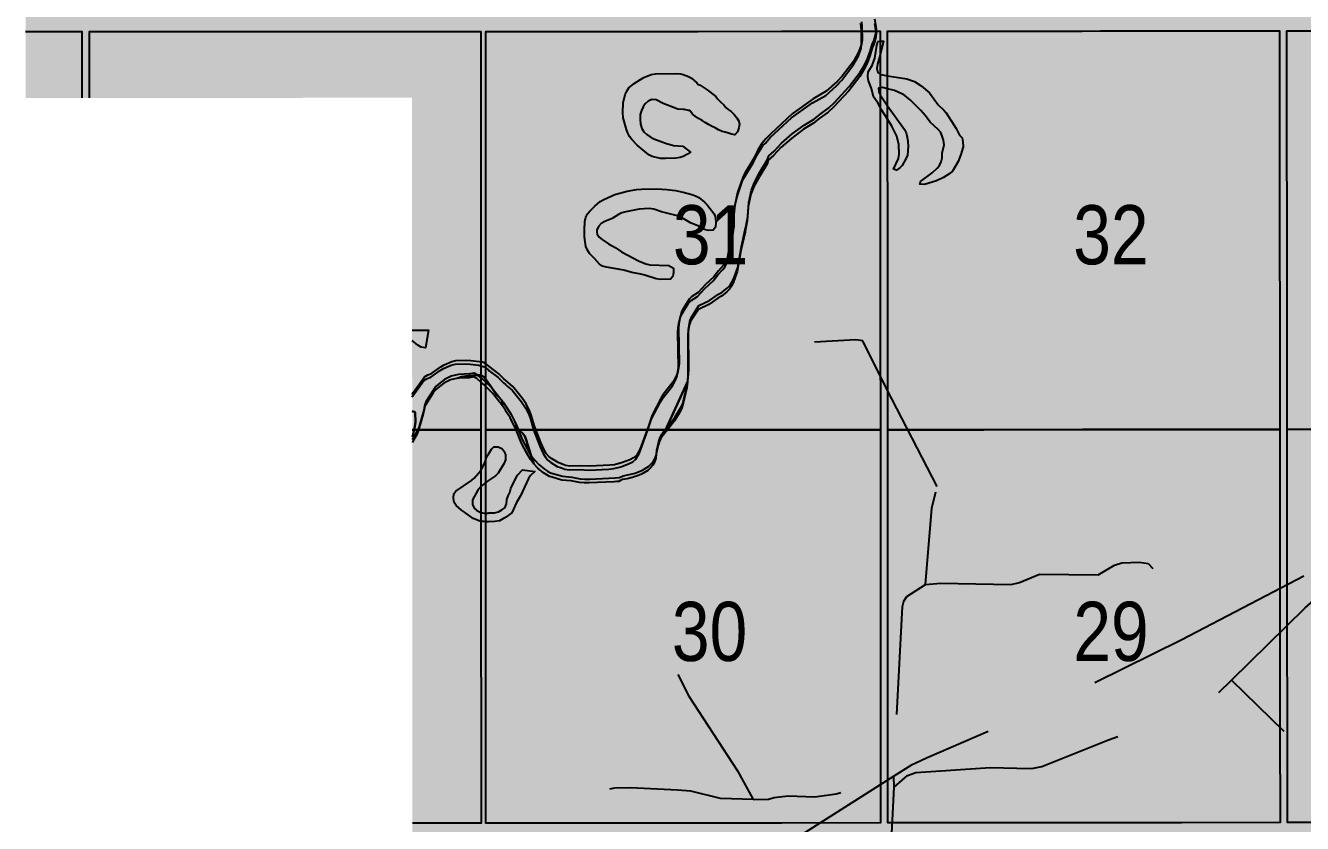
# Model space of a CAD drawing. Extents: x 507565 to 531726, y 6009554 to 6022365.
# Drawn here: x 522873.6 to 523046.4, y 6015680.3 to 6015788.3 of the extents above; entities that cross this region are included whole.
import ezdxf

# ---------------------------------------------------------------- set-up
doc = ezdxf.new("R2010")
doc.units = 0
doc.header["$LTSCALE"] = 5
doc.linetypes.add('DASHED2', pattern=[9.525, 6.35, -3.175])
for name, color, linetype in [('Quarters', 8, 'Continuous'), ('RoadSeg', 57, 'DASHED2'), ('T-WATER', 160, 'Continuous')]:
    doc.layers.add(name, color=color, linetype=linetype)
doc.layers.add('ROUTE-MAP-BACKGROUND-H', color=7, linetype='Continuous', true_color=0xf0ebff)
doc.styles.add('120', font='ARIALN.TTF', dxfattribs={"height": 13})

msp = doc.modelspace()

# ---------------------------------------------------------------- hatches: boundary and pattern name
at = {"layer": 'ROUTE-MAP-BACKGROUND-H'}
h = msp.add_hatch(color=256, dxfattribs=at)
h.dxf.hatch_style = 1
h.paths.add_polyline_path([(523871.081, 6016124.178), (523873.071, 6015800.356), (523917.515, 6015800.58), (523923.823, 6014811.294), (522926.315, 6014807.962), (522925.895, 6015778.478), (522873.584, 6015778.442), (522873.69, 6016121.495)])

# ---------------------------------------------------------------- linework, layer by layer
at = {"layer": 'Quarters'}
for points in [[(522873.587, 6015787.464), (522881.224, 6015787.456), (522881.222, 6015778.448)], [(522882.226, 6015778.448), (522882.228, 6015787.455), (522882.577, 6015787.455), (522883.582, 6015787.455), (522895.224, 6015787.449), (522896.697, 6015787.448), (522908.555, 6015787.442), (522910.147, 6015787.442), (522921.886, 6015787.436), (522923.596, 6015787.435), (522935.216, 6015787.429), (522935.218, 6015773.86), (522935.22, 6015760.291), (522935.222, 6015746.901), (522935.223, 6015733.511), (522925.915, 6015733.508)], [(522925.915, 6015733.508), (522935.223, 6015733.511), (522935.225, 6015720.121), (522935.227, 6015706.731), (522935.229, 6015693.341), (522935.231, 6015680.286), (522926.181, 6015680.284), (522925.938, 6015680.284)]]:
    msp.add_lwpolyline(points, dxfattribs=at)
for points in [[(522949.239, 6015733.517), (522935.893, 6015733.511), (522935.891, 6015746.901), (522935.889, 6015760.291), (522935.888, 6015773.861), (522935.886, 6015787.43), (522937.046, 6015787.431), (522938.051, 6015787.432), (522949.228, 6015787.444), (522951.166, 6015787.446), (522962.57, 6015787.458), (522964.616, 6015787.46), (522975.911, 6015787.472), (522978.066, 6015787.474), (522989.253, 6015787.486), (522989.259, 6015773.899), (522989.265, 6015760.313), (522989.271, 6015746.924), (522989.277, 6015733.536), (522975.931, 6015733.53), (522962.585, 6015733.523), (522949.239, 6015733.517)], [(523003.293, 6015733.55), (522990.282, 6015733.537), (522990.276, 6015746.925), (522990.27, 6015760.314), (522990.264, 6015773.9), (522990.258, 6015787.487), (522991.516, 6015787.488), (522992.52, 6015787.489), (523003.264, 6015787.5), (523005.635, 6015787.503), (523016.606, 6015787.514), (523019.085, 6015787.517), (523029.948, 6015787.528), (523032.535, 6015787.531), (523043.29, 6015787.542), (523043.3, 6015773.955), (523043.311, 6015760.368), (523043.321, 6015746.979), (523043.331, 6015733.59), (523029.985, 6015733.577), (523016.639, 6015733.563), (523003.293, 6015733.55)], [(523057.347, 6015733.605), (523044.335, 6015733.591), (523044.325, 6015746.98), (523044.315, 6015760.369), (523044.305, 6015773.956), (523044.294, 6015787.543), (523045.985, 6015787.545), (523046.99, 6015787.546), (523057.301, 6015787.557), (523060.105, 6015787.56), (523070.643, 6015787.571), (523073.555, 6015787.574), (523083.985, 6015787.585), (523087.005, 6015787.588), (523097.327, 6015787.599), (523097.342, 6015774.011), (523097.356, 6015760.424), (523097.371, 6015747.035), (523097.385, 6015733.645), (523084.039, 6015733.632), (523070.693, 6015733.618), (523057.347, 6015733.605)], [(523097.428, 6015693.477), (523097.442, 6015680.422), (523084.092, 6015680.409), (523070.742, 6015680.396), (523057.391, 6015680.383), (523044.376, 6015680.37), (523044.366, 6015693.424), (523044.356, 6015706.813), (523044.346, 6015720.202), (523044.335, 6015733.591), (523057.347, 6015733.605), (523070.693, 6015733.618), (523084.039, 6015733.632), (523097.385, 6015733.645), (523097.399, 6015720.256), (523097.414, 6015706.866), (523097.428, 6015693.477)], [(522949.25, 6015680.294), (522935.9, 6015680.286), (522935.898, 6015693.341), (522935.897, 6015706.731), (522935.895, 6015720.121), (522935.893, 6015733.511), (522949.239, 6015733.517), (522962.585, 6015733.523), (522975.931, 6015733.53), (522989.277, 6015733.536), (522989.283, 6015720.147), (522989.289, 6015706.758), (522989.295, 6015693.369), (522989.301, 6015680.316), (522975.951, 6015680.308), (522962.601, 6015680.301), (522949.25, 6015680.294)], [(523003.321, 6015680.33), (522990.305, 6015680.317), (522990.3, 6015693.37), (522990.294, 6015706.759), (522990.288, 6015720.148), (522990.282, 6015733.537), (523003.293, 6015733.55), (523016.639, 6015733.563), (523029.985, 6015733.577), (523043.331, 6015733.59), (523043.341, 6015720.201), (523043.351, 6015706.812), (523043.357, 6015699.522), (523043.362, 6015693.423), (523043.372, 6015680.369), (523030.021, 6015680.356), (523016.671, 6015680.343), (523003.321, 6015680.33)]]:
    msp.add_lwpolyline(points, close=True, dxfattribs=at)
at = {"layer": 'RoadSeg', "flags": 128}
for points in [[(522996.965, 6015725.871), (522990.139, 6015739.024), (522986.909, 6015745.585), (522985.976, 6015745.718), (522980.348, 6015745.385)], [(522961.867, 6015700.429), (522963.365, 6015697.466), (522969.959, 6015687.376), (522972.057, 6015683.513), (522974.155, 6015683.546), (522974.887, 6015683.779), (522976.818, 6015684.012), (522980.415, 6015683.846), (522983.279, 6015684.246), (522989.772, 6015686.41), (522991.104, 6015686.643), (522992.27, 6015709.62), (522992.47, 6015710.353), (522992.869, 6015710.952), (522995.367, 6015712.617), (522996.232, 6015722.907), (522996.965, 6015725.871), (522997.698, 6015727.669), (522998.064, 6015729.434), (522998.131, 6015736.161), (522997.898, 6015738.259)], [(523137.992, 6015607.921), (523139.99, 6015626.003), (523140.29, 6015629.999), (523139.291, 6015629.999), (523119.81, 6015632.131), (523115.881, 6015632.697), (523114.349, 6015633.229), (523113.416, 6015633.962), (523110.519, 6015636.826), (523106.823, 6015640.356), (523088.441, 6015658.271), (523081.248, 6015665.897), (523080.149, 6015666.796), (523079.483, 6015667.163), (523077.985, 6015667.429), (523070.559, 6015667.395), (523069.094, 6015668.128), (523053.576, 6015683.879), (523051.944, 6015685.444), (523048.248, 6015688.441), (523036.792, 6015699.663), (523046.782, 6015709.454), (523049.679, 6015711.951), (523050.013, 6015712.484), (523055.74, 6015717.646), (523056.073, 6015718.478), (523053.576, 6015717.346), (523030.066, 6015705.125), (523013.382, 6015696.8), (522995.5, 6015689.107), (522993.402, 6015688.075), (522991.104, 6015686.643), (522974.254, 6015675.987), (522969.726, 6015673.223), (522969.226, 6015673.156), (522960.501, 6015667.595), (522955.107, 6015663.632), (522948.014, 6015658.005), (522946.182, 6015656.306), (522938.556, 6015650.446), (522929.366, 6015643.486), (522926.935, 6015641.222), (522925.955, 6015639.983)], [(522995.367, 6015712.617), (522997.431, 6015712.784), (523006.989, 6015712.617), (523008.088, 6015712.884), (523010.818, 6015713.983), (523018.777, 6015713.916), (523020.975, 6015715.215), (523021.94, 6015715.515), (523024.371, 6015715.614), (523025.504, 6015715.415), (523026.17, 6015714.748)], [(522991.138, 6015685.178), (522992.936, 6015686.743), (522994.101, 6015687.143), (523004.191, 6015687.809), (523007.754, 6015687.742), (523009.786, 6015687.675), (523011.118, 6015687.942), (523020.175, 6015691.572), (523024.871, 6015693.27), (523026.403, 6015693.403), (523029.2, 6015692.97), (523029.633, 6015693.037), (523030.465, 6015693.436), (523036.792, 6015699.663)], [(522970.292, 6015633.063), (522971.69, 6015634.195), (522971.99, 6015635.294), (522971.99, 6015646.982), (522972.223, 6015649.147), (522972.689, 6015650.279), (522975.32, 6015653.243), (522990.372, 6015666.696), (522990.305, 6015667.595), (522991.138, 6015685.178), (522991.104, 6015686.643)], [(522972.057, 6015683.513), (522967.661, 6015683.613), (522963.631, 6015684.612), (522961.8, 6015684.778), (522955.44, 6015685.078), (522953.308, 6015685.045), (522952.609, 6015684.878)]]:
    msp.add_lwpolyline(points, dxfattribs=at)
at = {"layer": 'T-WATER', "linetype": 'Continuous', "flags": 128}
for points in [[(522988.722, 6015788.064), (522988.551, 6015789.096)], [(522986.788, 6015788.06), (522986.805, 6015786.324), (522986.723, 6015785.75), (522986.381, 6015784.717), (522985.625, 6015783.402), (522984.113, 6015781.422), (522983.416, 6015780.683), (522981.943, 6015779.358), (522980.195, 6015778.339), (522977.32, 6015776.284), (522974.438, 6015773.612), (522973.795, 6015772.91), (522973.456, 6015772.575), (522973.159, 6015772.154), (522972.645, 6015771.275), (522972.178, 6015770.324), (522970.881, 6015768.172), (522970.665, 6015767.705), (522969.959, 6015765.66), (522969.585, 6015763.958), (522969.46, 6015762.671), (522969.424, 6015760.992), (522969.405, 6015760.852), (522969.221, 6015759.496), (522968.783, 6015757.817), (522968.593, 6015756.67), (522968.348, 6015756.203), (522968.05, 6015755.796), (522967.377, 6015755.068), (522966.723, 6015754.256), (522965.609, 6015753.222), (522964.619, 6015752.098), (522963.751, 6015751.558), (522963.383, 6015751.225), (522962.669, 6015750.032), (522962.36, 6015749.49), (522962.092, 6015748.439), (522962.018, 6015747.847), (522961.978, 6015747.272), (522962.052, 6015742.508), (522961.848, 6015741.387), (522961.67, 6015740.865), (522961.251, 6015740.009), (522959.888, 6015738.293), (522959.63, 6015737.871), (522958.394, 6015735.535), (522957.907, 6015734.044), (522956.785, 6015730.951), (522956.29, 6015730.074), (522955.882, 6015729.741), (522955.387, 6015729.486), (522954.385, 6015729.094), (522953.284, 6015728.807), (522952.646, 6015728.733), (522949.95, 6015728.6), (522948.668, 6015728.658), (522947.245, 6015728.618), (522946.656, 6015728.713), (522945.659, 6015729.095), (522944.767, 6015729.637), (522944.386, 6015729.939), (522944.046, 6015730.339), (522943.757, 6015730.833), (522943.303, 6015731.816), (522942.446, 6015734.022), (522942.027, 6015735.528), (522941.828, 6015736.029), (522941.321, 6015737.031), (522940.779, 6015737.834), (522939.515, 6015739.401), (522938.34, 6015740.412), (522937.656, 6015741.098), (522936.27, 6015742.17), (522936.014, 6015742.368), (522935.975, 6015742.393), (522935.735, 6015742.544), (522935.608, 6015742.625), (522935.305, 6015742.713)], [(522935.307, 6015740.508), (522935.738, 6015740.111), (522935.978, 6015739.893), (522936.016, 6015739.857), (522936.272, 6015739.602), (522936.913, 6015738.961), (522938.218, 6015737.297), (522939.249, 6015735.717), (522939.808, 6015734.594), (522940.06, 6015734.018), (522940.809, 6015732.243), (522941.508, 6015730.862), (522942.027, 6015730), (522942.493, 6015729.44), (522943.038, 6015728.827), (522943.808, 6015728.196), (522944.221, 6015727.942), (522944.655, 6015727.702), (522946.272, 6015727.25), (522947.535, 6015727.144), (522948.659, 6015726.911), (522949.28, 6015726.862), (522949.963, 6015726.875), (522953.373, 6015727.014), (522953.983, 6015727.082), (522954.463, 6015727.324), (522955.103, 6015727.441), (522956.074, 6015727.682), (522957.067, 6015728.051), (522957.896, 6015728.58), (522958.271, 6015728.906), (522958.574, 6015729.277), (522958.807, 6015729.707), (522958.97, 6015730.211), (522959.033, 6015730.797), (522959.297, 6015731.964), (522959.471, 6015732.504), (522959.699, 6015732.95), (522959.975, 6015733.349), (522960.588, 6015734.048), (522961.51, 6015735.278), (522962.284, 6015736.559), (522962.526, 6015737.03), (522962.685, 6015737.669), (522963.195, 6015739.748), (522963.27, 6015740.551), (522963.335, 6015741.652), (522963.296, 6015747.061), (522963.481, 6015748.209), (522963.664, 6015748.709), (522964.731, 6015750.354), (522966.16, 6015751.04), (522967.387, 6015751.892), (522967.845, 6015752.15), (522968.593, 6015752.772), (522968.93, 6015753.122), (522969.191, 6015753.539), (522969.426, 6015753.994), (522969.973, 6015755.5), (522970.496, 6015758.355), (522971.044, 6015760.854), (522971.072, 6015760.983), (522971.343, 6015762.377), (522971.48, 6015764.3), (522971.841, 6015765.982), (522972.239, 6015767.029), (522972.979, 6015768.408), (522974.017, 6015770.132), (522974.17, 6015770.623), (522974.887, 6015771.262), (522975.878, 6015772.317), (522977.354, 6015773.579), (522978.967, 6015774.755), (522980.323, 6015775.561), (522981.074, 6015776.218), (522982.302, 6015777.111), (522983.02, 6015777.796), (522985.052, 6015780.005), (522986.558, 6015781.929), (522987.072, 6015782.804), (522987.536, 6015783.759), (522987.919, 6015784.738), (522988.236, 6015785.801), (522988.455, 6015786.262), (522988.719, 6015787.326), (522988.763, 6015787.82), (522988.722, 6015788.064)], [(522986.729, 6015788.762), (522986.788, 6015788.06)], [(522925.913, 6015738.311), (522926.088, 6015738.643), (522927.58, 6015740.719), (522928.01, 6015740.975), (522928.513, 6015741.171), (522929.79, 6015742.069), (522930.248, 6015742.339), (522931.265, 6015742.771), (522931.823, 6015742.912), (522933.217, 6015742.953), (522933.857, 6015742.937), (522935.034, 6015742.79), (522935.305, 6015742.713)], [(522935.307, 6015740.508), (522934.729, 6015740.97), (522934.281, 6015741.189), (522933.704, 6015741.09), (522932.182, 6015741.003), (522931.194, 6015740.809), (522930.278, 6015740.333), (522929.468, 6015739.726), (522929.127, 6015739.397), (522928.831, 6015739.004), (522927.757, 6015737.299), (522927.598, 6015736.795), (522927.497, 6015736.204), (522926.838, 6015734.001), (522926.66, 6015733.482), (522925.915, 6015732.168)]]:
    msp.add_lwpolyline(points, dxfattribs=at)
at = {"layer": 'T-WATER'}
for points in [[(522925.913, 6015737.971), (522926.007, 6015738.148), (522927.499, 6015740.221), (522927.929, 6015740.479), (522928.432, 6015740.679), (522929.709, 6015741.573), (522930.163, 6015741.836), (522931.181, 6015742.268), (522931.739, 6015742.409), (522933.134, 6015742.45), (522933.775, 6015742.433), (522934.952, 6015742.285), (522935.222, 6015742.209), (522935.526, 6015742.123), (522935.653, 6015742.041), (522935.931, 6015741.863), (522936.186, 6015741.665), (522936.227, 6015741.633), (522936.351, 6015741.537), (522937.57, 6015740.591), (522938.255, 6015739.903), (522938.522, 6015739.674), (522938.788, 6015739.444), (522939.429, 6015738.892), (522940.69, 6015737.326), (522941.231, 6015736.523), (522941.737, 6015735.521), (522941.934, 6015735.02), (522942.352, 6015733.514), (522943.207, 6015731.307), (522943.66, 6015730.324), (522943.946, 6015729.829), (522944.285, 6015729.429), (522944.666, 6015729.126), (522945.557, 6015728.583), (522946.113, 6015728.369), (522946.552, 6015728.201), (522947.14, 6015728.105), (522948.567, 6015728.144), (522949.849, 6015728.081), (522952.546, 6015728.212), (522953.184, 6015728.285), (522953.991, 6015728.49), (522954.285, 6015728.565), (522955.29, 6015728.957), (522955.786, 6015729.211), (522956.194, 6015729.542), (522956.689, 6015730.418), (522957.805, 6015733.521), (522958.292, 6015735.013), (522959.537, 6015737.336), (522959.797, 6015737.754), (522961.158, 6015739.471), (522961.578, 6015740.327), (522961.756, 6015740.849), (522961.959, 6015741.974), (522961.888, 6015746.739), (522961.928, 6015747.314), (522962.002, 6015747.906), (522962.271, 6015748.958), (522962.581, 6015749.498), (522963.296, 6015750.685), (522963.664, 6015751.02), (522964.533, 6015751.555), (522965.522, 6015752.678), (522966.638, 6015753.71), (522967.295, 6015754.515), (522967.97, 6015755.239), (522968.268, 6015755.646), (522968.508, 6015756.13), (522968.699, 6015757.274), (522969.139, 6015758.948), (522969.324, 6015760.305), (522969.343, 6015760.445), (522969.38, 6015762.123), (522969.507, 6015763.408), (522969.883, 6015765.109), (522970.593, 6015767.147), (522970.81, 6015767.612), (522972.111, 6015769.754), (522972.58, 6015770.701), (522973.095, 6015771.577), (522973.393, 6015771.996), (522973.733, 6015772.328), (522974.352, 6015773.077), (522977.234, 6015775.746), (522980.109, 6015777.796), (522981.876, 6015778.786), (522983.35, 6015780.104), (522984.045, 6015780.851), (522985.558, 6015782.828), (522986.315, 6015784.142), (522986.658, 6015785.174), (522986.74, 6015785.748), (522986.725, 6015787.483), (522986.67, 6015788.186), (522986.598, 6015788.515)], [(522988.488, 6015788.517), (522988.658, 6015787.485), (522988.699, 6015787.241), (522988.655, 6015786.747), (522988.39, 6015785.683), (522988.171, 6015785.222), (522987.854, 6015784.159), (522987.471, 6015783.18), (522987.006, 6015782.227), (522986.491, 6015781.353), (522984.989, 6015779.418), (522982.953, 6015777.22), (522982.233, 6015776.537), (522981.002, 6015775.65), (522980.235, 6015775.018), (522978.879, 6015774.214), (522977.277, 6015773.013), (522975.813, 6015771.736), (522974.825, 6015770.679), (522974.106, 6015770.044), (522973.951, 6015769.555), (522972.91, 6015767.838), (522972.167, 6015766.465), (522971.768, 6015765.422), (522971.403, 6015763.743), (522971.263, 6015761.825), (522970.99, 6015760.434), (522970.962, 6015760.305), (522970.415, 6015757.805), (522969.888, 6015754.959), (522969.344, 6015753.441), (522969.109, 6015752.981), (522968.845, 6015752.567), (522968.507, 6015752.219), (522967.76, 6015751.6), (522967.302, 6015751.343), (522966.074, 6015750.492), (522964.643, 6015749.814), (522963.574, 6015748.173), (522963.391, 6015747.675), (522963.205, 6015746.527), (522963.243, 6015741.115), (522963.178, 6015740.01), (522959.873, 6015732.824), (522959.596, 6015732.427), (522959.368, 6015731.981), (522959.195, 6015731.439), (522958.931, 6015730.271), (522958.873, 6015729.674), (522958.709, 6015729.172), (522958.475, 6015728.745), (522958.172, 6015728.374), (522957.796, 6015728.043), (522956.963, 6015727.513), (522956.394, 6015727.313), (522955.963, 6015727.161), (522955.889, 6015727.142), (522955.001, 6015726.913), (522954.361, 6015726.797), (522954.093, 6015726.663), (522953.881, 6015726.556), (522953.625, 6015726.528), (522953.269, 6015726.49), (522949.858, 6015726.357), (522949.178, 6015726.345), (522948.553, 6015726.398), (522947.431, 6015726.632), (522946.159, 6015726.738), (522945.01, 6015727.071), (522944.555, 6015727.203), (522944.515, 6015727.216), (522944.118, 6015727.435), (522943.706, 6015727.689), (522942.935, 6015728.321), (522942.392, 6015728.932), (522941.999, 6015730.005), (522941.358, 6015732.193), (522941.148, 6015732.682), (522940.86, 6015733.087), (522940.177, 6015733.821), (522939.716, 6015734.089), (522939.158, 6015735.212), (522938.695, 6015735.923), (522938.522, 6015736.189), (522938.348, 6015736.456), (522938.129, 6015736.793), (522938.071, 6015737.52), (522937.37, 6015738.223), (522936.11, 6015740.055), (522935.931, 6015740.315), (522935.696, 6015740.587), (522935.604, 6015740.693), (522935.142, 6015740.936), (522934.45, 6015740.94), (522934.011, 6015740.896), (522933.179, 6015740.813), (522932.61, 6015740.686), (522932.1, 6015740.503), (522931.111, 6015740.311), (522930.194, 6015739.835), (522929.385, 6015739.226), (522929.045, 6015738.898), (522928.752, 6015738.519), (522927.674, 6015736.804), (522927.513, 6015736.298), (522927.412, 6015735.708), (522926.751, 6015733.508), (522926.573, 6015732.989), (522925.915, 6015731.832)], [(522925.909, 6015746.998), (522928.112, 6015747.023), (522927.705, 6015744.63), (522927.116, 6015744.736), (522926.698, 6015744.982), (522925.929, 6015745.615), (522925.909, 6015745.619)], [(522925.915, 6015732.604), (522926, 6015732.764), (522926.261, 6015733.988), (522926.343, 6015734.575), (522926.302, 6015735.916), (522925.914, 6015736.059)], [(522925.914, 6015736.059), (522926.302, 6015735.916), (522926.343, 6015734.575), (522926.261, 6015733.988), (522926, 6015732.764), (522925.915, 6015732.604)]]:
    msp.add_lwpolyline(points, dxfattribs=at)
for points in [[(522995.24, 6015766.729), (522994.617, 6015766.78), (522994.688, 6015767.164), (522996.27, 6015768.309), (522996.979, 6015768.947), (522997.288, 6015769.309), (522997.505, 6015769.784), (522997.626, 6015770.333), (522997.649, 6015770.973), (522997.892, 6015772.105), (522997.824, 6015772.759), (522997.664, 6015773.297), (522997.444, 6015773.778), (522997.117, 6015774.186), (522996.027, 6015775.188), (522995.407, 6015776.021), (522994.761, 6015776.769), (522993.356, 6015778.172), (522992.6, 6015778.776), (522992.17, 6015779.022), (522991.211, 6015779.467), (522990.262, 6015779.703), (522989.572, 6015779.856), (522989.257, 6015779.814), (522989.014, 6015779.783), (522989.092, 6015779.213), (522989.257, 6015778.878), (522989.32, 6015778.75), (522990.263, 6015777.372), (522992.533, 6015774.199), (522992.754, 6015773.718), (522992.894, 6015773.142), (522993.011, 6015772.573), (522993.045, 6015771.922), (522992.931, 6015770.707), (522992.726, 6015770.2), (522992.24, 6015769.329), (522991.894, 6015768.995), (522991.483, 6015768.695), (522991.068, 6015768.817), (522991.728, 6015770.263), (522991.814, 6015770.845), (522991.767, 6015772.159), (522991.495, 6015773.257), (522991.294, 6015773.734), (522990.838, 6015774.649), (522990.263, 6015775.584), (522989.431, 6015776.865), (522989.258, 6015777.195), (522988.952, 6015777.78), (522988.366, 6015778.597), (522988.079, 6015779.738), (522987.689, 6015780.753), (522987.597, 6015781.361), (522987.65, 6015781.968), (522988.161, 6015782.84), (522988.542, 6015783.823), (522988.807, 6015785.568), (522988.942, 6015786.11), (522989.254, 6015786.124), (522989.705, 6015786.144), (522989.255, 6015784.295), (522988.887, 6015783.037), (522988.807, 6015782.437), (522988.94, 6015781.902), (522989.256, 6015781.684), (522989.363, 6015781.611), (522990.261, 6015781.432), (522992.878, 6015781.03), (522993.889, 6015780.682), (522994.79, 6015780.113), (522995.913, 6015779.132), (522997.107, 6015777.527), (522997.872, 6015776.809), (522998.188, 6015776.415), (522999.534, 6015774.311), (523000.009, 6015773.402), (523000.343, 6015773.056), (523000.449, 6015772.491), (523000.476, 6015771.84), (523000.187, 6015770.795), (522999.792, 6015769.844), (522999.05, 6015768.561), (522998.694, 6015768.224), (522997.822, 6015767.664), (522996.86, 6015767.221), (522995.24, 6015766.729)], [(522963.474, 6015776.733), (522963.317, 6015776.751), (522962.756, 6015776.881), (522962.573, 6015776.894), (522961.885, 6015776.94), (522959.887, 6015777.703), (522958.955, 6015778.197), (522958.346, 6015778.246), (522957.853, 6015778.015), (522957.466, 6015777.666), (522957.188, 6015777.251), (522956.963, 6015776.772), (522956.786, 6015776.204), (522956.756, 6015775.561), (522956.828, 6015774.889), (522957.013, 6015774.32), (522957.282, 6015773.876), (522957.662, 6015773.507), (522958.102, 6015773.184), (522958.608, 6015772.924), (522960.2, 6015772.322), (522961.296, 6015772.021), (522962.54, 6015771.929), (522962.574, 6015771.901), (522963.568, 6015771.094), (522963.168, 6015770.828), (522962.575, 6015770.541), (522962.2, 6015770.404), (522961.583, 6015770.291), (522960.214, 6015770.257), (522959.533, 6015770.263), (522958.384, 6015770.507), (522957.95, 6015770.739), (522956.352, 6015772.073), (522955.661, 6015772.814), (522955.345, 6015773.239), (522955.107, 6015773.673), (522954.92, 6015774.18), (522954.459, 6015775.775), (522954.414, 6015776.466), (522954.461, 6015777.783), (522954.744, 6015778.907), (522954.943, 6015779.376), (522955.231, 6015779.799), (522955.955, 6015780.4), (522956.805, 6015780.968), (522957.281, 6015781.225), (522958.238, 6015781.617), (522958.854, 6015781.708), (522961.628, 6015781.764), (522962.271, 6015781.733), (522962.571, 6015781.627), (522963.312, 6015781.368), (522963.738, 6015781.116), (522964.445, 6015780.482), (522964.615, 6015780.256), (522964.92, 6015780.192), (522964.94, 6015780.166), (522965.043, 6015780.098), (522965.448, 6015779.832), (522965.854, 6015779.566), (522966.192, 6015779.3), (522967.005, 6015778.633), (522967.277, 6015778.299), (522967.683, 6015777.899), (522968.09, 6015777.499), (522968.362, 6015777.164), (522968.7, 6015776.898), (522969.106, 6015776.632), (522969.513, 6015776.232), (522969.853, 6015775.764), (522970.125, 6015775.295), (522970.196, 6015774.892), (522970.132, 6015774.42), (522969.935, 6015773.881), (522969.602, 6015773.474), (522969.131, 6015773.538), (522968.726, 6015773.669), (522968.254, 6015773.8), (522967.85, 6015773.931), (522967.377, 6015774.129), (522966.904, 6015774.395), (522966.499, 6015774.593), (522966.026, 6015774.858), (522965.553, 6015775.124), (522965.148, 6015775.389), (522964.675, 6015775.655), (522964.201, 6015775.987), (522963.863, 6015776.254), (522963.474, 6015776.733)], [(522959.536, 6015753.89), (522958.914, 6015753.958), (522957.39, 6015754.471), (522956.847, 6015754.619), (522955.628, 6015754.824), (522954.546, 6015755.16), (522952.217, 6015755.537), (522951.67, 6015755.684), (522951.263, 6015755.968), (522950.601, 6015756.738), (522949.897, 6015757.401), (522949.634, 6015757.869), (522949.432, 6015758.362), (522949.331, 6015758.992), (522949.254, 6015759.64), (522949.235, 6015760.296), (522949.227, 6015760.579), (522949.266, 6015761.74), (522949.395, 6015762.293), (522949.629, 6015762.778), (522949.947, 6015763.149), (522950.625, 6015763.819), (522951.378, 6015764.453), (522951.831, 6015764.72), (522953.342, 6015765.371), (522955.025, 6015765.829), (522956.254, 6015766.048), (522956.951, 6015766.09), (522959.047, 6015766.136), (522960.361, 6015766.065), (522961.55, 6015765.921), (522962.576, 6015765.687), (522963.779, 6015765.404), (522964.26, 6015765.196), (522964.709, 6015764.97), (522965.47, 6015764.33), (522965.829, 6015763.973), (522966.785, 6015762.786), (522966.975, 6015762.256), (522967.001, 6015761.573), (522966.944, 6015760.954), (522966.66, 6015760.543), (522966.029, 6015760.504), (522965.487, 6015760.662), (522964.568, 6015761.14), (522963.602, 6015761.541), (522962.577, 6015762.147), (522961.81, 6015762.482), (522959.637, 6015763.023), (522958.614, 6015763.4), (522958.01, 6015763.502), (522956.636, 6015763.418), (522954.849, 6015763.055), (522954.3, 6015762.899), (522953.817, 6015762.691), (522952.968, 6015762.149), (522951.982, 6015761.722), (522951.511, 6015761.443), (522951.146, 6015761.056), (522950.895, 6015760.568), (522950.915, 6015760.297), (522950.937, 6015759.993), (522951.239, 6015759.595), (522951.624, 6015759.302), (522952.474, 6015758.716), (522953.382, 6015758.206), (522954.248, 6015757.602), (522956.536, 6015756.417), (522957.52, 6015755.99), (522958.068, 6015755.847), (522960.657, 6015755.778), (522961.29, 6015755.399), (522961.293, 6015754.871), (522961.213, 6015754.27), (522960.893, 6015753.92), (522959.536, 6015753.89)], [(522938.129, 6015736.793), (522936.827, 6015738.456), (522936.228, 6015739.056), (522936.186, 6015739.097), (522936.066, 6015739.218), (522935.931, 6015739.353), (522935.653, 6015739.608), (522935.223, 6015740.004), (522934.645, 6015740.466), (522934.198, 6015740.686), (522933.621, 6015740.586), (522932.1, 6015740.503), (522932.61, 6015740.686), (522933.179, 6015740.813), (522934.011, 6015740.896), (522934.45, 6015740.94), (522935.142, 6015740.936), (522935.604, 6015740.693), (522935.696, 6015740.587), (522935.931, 6015740.315), (522936.11, 6015740.055), (522937.37, 6015738.223), (522938.071, 6015737.52), (522938.129, 6015736.793)], [(522963.178, 6015740.01), (522963.094, 6015739.22), (522962.584, 6015737.141), (522962.425, 6015736.501), (522962.182, 6015736.033), (522961.407, 6015734.753), (522960.485, 6015733.522), (522959.873, 6015732.824), (522963.178, 6015740.01)], [(522942.392, 6015728.932), (522941.926, 6015729.493), (522941.409, 6015730.356), (522940.714, 6015731.738), (522939.967, 6015733.513), (522939.716, 6015734.089), (522940.177, 6015733.821), (522940.86, 6015733.087), (522941.148, 6015732.682), (522941.358, 6015732.193), (522941.999, 6015730.005), (522942.392, 6015728.932)], [(522938.522, 6015730.186), (522938.549, 6015730.113), (522938.541, 6015729.916), (522938.533, 6015729.72), (522938.524, 6015729.508), (522938.522, 6015729.454), (522938.325, 6015728.934), (522937.547, 6015727.686), (522937.193, 6015727.32), (522936.229, 6015726.657), (522936.187, 6015726.627), (522935.932, 6015726.452), (522935.654, 6015726.226), (522935.223, 6015725.878), (522934.826, 6015725.434), (522934.076, 6015724.035), (522934.078, 6015723.407), (522934.314, 6015722.928), (522934.672, 6015722.601), (522935.111, 6015722.375), (522935.225, 6015722.353), (522935.678, 6015722.263), (522935.932, 6015722.267), (522936.187, 6015722.272), (522936.23, 6015722.273), (522937.059, 6015722.291), (522937.589, 6015722.44), (522938.059, 6015722.691), (522938.45, 6015722.99), (522938.522, 6015723.139), (522938.65, 6015723.405), (522938.683, 6015723.474), (522938.742, 6015724.085), (522938.888, 6015724.616), (522939.111, 6015725.057), (522939.278, 6015725.591), (522939.702, 6015726.549), (522940.185, 6015727.412), (522940.855, 6015728.112), (522942.494, 6015727.887), (522941.947, 6015727.348), (522941.658, 6015726.951), (522940.564, 6015724.59), (522940.029, 6015723.703), (522939.381, 6015722.302), (522938.587, 6015721.7), (522938.522, 6015721.664), (522938.255, 6015721.519), (522937.732, 6015721.234), (522937.116, 6015721.135), (522936.23, 6015721.094), (522936.187, 6015721.092), (522935.932, 6015721.081), (522935.654, 6015721.105), (522935.225, 6015721.141), (522934.145, 6015721.523), (522932.996, 6015722.407), (522932.588, 6015722.662), (522931.852, 6015723.272), (522931.578, 6015723.698), (522931.488, 6015724.287), (522931.548, 6015724.879), (522931.843, 6015725.247), (522933.935, 6015726.671), (522934.305, 6015727.005), (522935.224, 6015728.046), (522935.743, 6015729.043), (522935.838, 6015729.352), (522935.932, 6015729.654), (522936.032, 6015729.89), (522936.101, 6015730.051), (522936.229, 6015730.255), (522936.636, 6015730.902), (522936.981, 6015731.236), (522937.561, 6015731.223), (522938.036, 6015730.983), (522938.353, 6015730.632), (522938.421, 6015730.452), (522938.522, 6015730.186)]]:
    msp.add_lwpolyline(points, close=True, dxfattribs=at)

# ---------------------------------------------------------------- texts
at = {"layer": 'RoadSeg', "style": '120'}
for s, p in [('31', (522961.203, 6015755.935)), ('32', (523015.383, 6015755.935)), ('30', (522961.063, 6015702.242)), ('29', (523015.395, 6015702.25))]:
    msp.add_text(s, height=8.0042, dxfattribs=at).set_placement(p)
msp.add_text('62-20-5', height=39.9833, rotation=359.95761, dxfattribs=at).set_placement((523023.802, 6015650.173))

doc.saveas('drawing.dxf')
